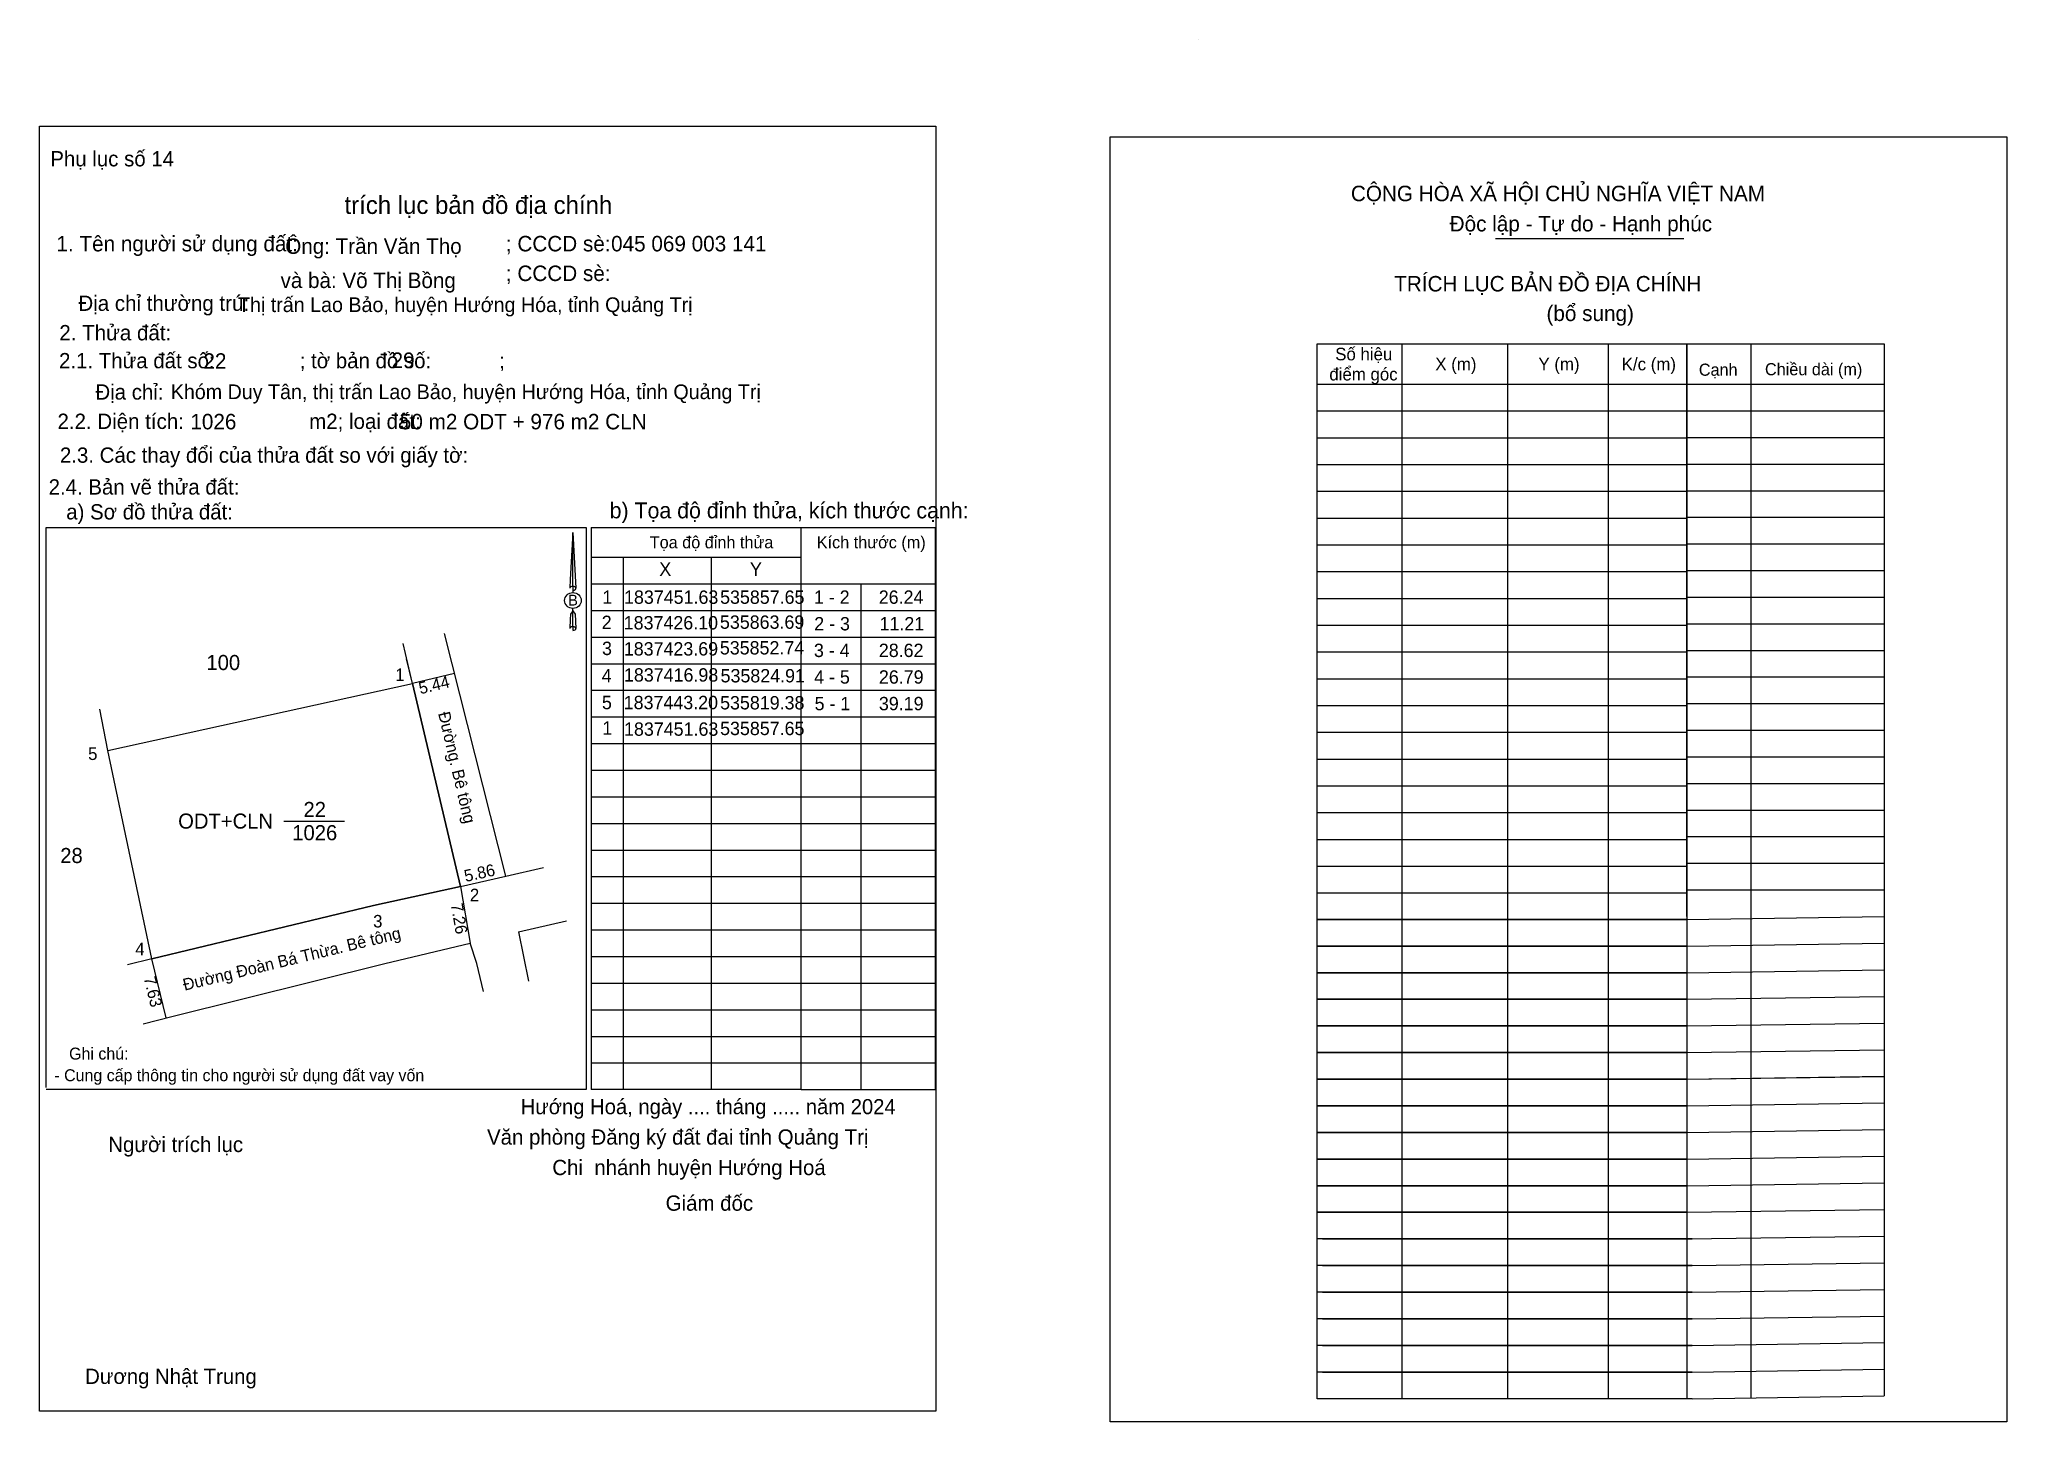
# Model space of a CAD drawing. Extents: x 535811 to 536058, y 1837359 to 1837533.
import ezdxf

# ---------------------------------------------------------------- set-up
doc = ezdxf.new("R2010")
doc.units = 0
for name, color, linetype in [('Level 1', 7, 'Continuous'), ('Level 10', 7, 'Continuous'), ('Level 13', 7, 'Continuous'), ('Level 23', 7, 'Continuous'), ('Level 27', 7, 'Continuous'), ('Level 3', 7, 'Continuous'), ('Level 36', 7, 'Continuous'), ('Level 40', 7, 'Continuous'), ('Level 42', 7, 'Continuous'), ('Level 52', 7, 'Continuous'), ('Level 53', 7, 'Continuous'), ('Level 6', 7, 'Continuous'), ('Level 63', 7, 'Continuous'), ('Level 9', 7, 'Continuous')]:
    doc.layers.add(name, color=color, linetype=linetype)

msp = doc.modelspace()

# ---------------------------------------------------------------- linework, layer by layer
at = {"layer": 'Level 1'}
for p, q in [((535956.41, 1837532.62), (535956.41, 1837532.62)), ((535993.77, 1837507.56), (536017.45, 1837507.56)), ((536025.85, 1837494.31), (536025.85, 1837361.78)), ((536017.82, 1837489.25), (536042.64, 1837489.25)), ((536017.82, 1837485.9), (536042.64, 1837485.9)), ((536017.82, 1837482.55), (536042.64, 1837482.55)), ((536017.82, 1837479.21), (536042.64, 1837479.21)), ((536017.82, 1837475.86), (536042.64, 1837475.86)), ((535906.49, 1837400.55), (535906.49, 1837471.23)), ((535906.49, 1837471.23), (535923.36, 1837471.23)), ((535923.36, 1837471.23), (535923.36, 1837400.55)), ((536017.82, 1837472.51), (536042.64, 1837472.51)), ((536017.82, 1837469.17), (536042.64, 1837469.17)), ((535880.22, 1837467.49), (535906.49, 1837467.49)), ((535880.13, 1837464.15), (535923.36, 1837464.15)), ((535913.99, 1837464.15), (535913.99, 1837400.55)), ((536017.82, 1837465.82), (536042.64, 1837465.82)), ((536017.82, 1837462.47), (536042.64, 1837462.47)), ((535880.13, 1837460.8), (535923.36, 1837460.8)), ((536017.82, 1837459.12), (536042.64, 1837459.12)), ((535880.13, 1837457.45), (535923.36, 1837457.45)), ((535880.13, 1837454.1), (535923.36, 1837454.1)), ((536017.82, 1837455.78), (536042.64, 1837455.78)), ((536017.82, 1837452.43), (536042.64, 1837452.43)), ((535880.13, 1837450.76), (535923.36, 1837450.76)), ((536017.82, 1837449.08), (536042.64, 1837449.08)), ((535880.13, 1837447.41), (535923.36, 1837447.41)), ((535880.13, 1837444.06), (535923.36, 1837444.06)), ((536017.82, 1837445.73), (536042.64, 1837445.73)), ((536017.82, 1837442.39), (536042.64, 1837442.39)), ((535880.13, 1837440.72), (535923.36, 1837440.72)), ((536017.82, 1837439.04), (536042.64, 1837439.04)), ((535880.13, 1837437.37), (535923.36, 1837437.37)), ((535880.13, 1837434.02), (535923.36, 1837434.02)), ((536017.82, 1837435.69), (536042.64, 1837435.69)), ((536017.82, 1837432.35), (536042.64, 1837432.35)), ((535880.13, 1837430.67), (535923.36, 1837430.67)), ((536017.82, 1837429), (536042.64, 1837429)), ((535880.13, 1837427.33), (535923.36, 1837427.33)), ((535880.13, 1837423.98), (535923.36, 1837423.98)), ((536017.82, 1837425.65), (536042.64, 1837425.65)), ((536017.82, 1837421.94), (536042.64, 1837422.3)), ((535880.13, 1837420.63), (535923.36, 1837420.63)), ((535880.13, 1837417.29), (535923.36, 1837417.29)), ((536017.82, 1837418.59), (536042.64, 1837418.96)), ((536017.82, 1837418.59), (536042.64, 1837418.96)), ((536017.82, 1837415.24), (536042.64, 1837415.61)), ((536017.82, 1837415.24), (536042.64, 1837415.61)), ((535880.13, 1837413.94), (535923.36, 1837413.94)), ((536017.82, 1837411.9), (536042.64, 1837412.26)), ((536017.82, 1837411.9), (536042.64, 1837412.26)), ((535880.13, 1837410.59), (535923.36, 1837410.59)), ((535880.13, 1837407.24), (535923.36, 1837407.24)), ((536017.82, 1837408.55), (536042.64, 1837408.91)), ((536017.82, 1837408.55), (536042.64, 1837408.91)), ((536017.82, 1837405.2), (536042.64, 1837405.56)), ((536017.82, 1837405.2), (536042.64, 1837405.56)), ((535880.13, 1837403.9), (535923.36, 1837403.9)), ((536017.82, 1837401.85), (536042.64, 1837402.22)), ((536017.82, 1837401.85), (536042.64, 1837402.21)), ((535906.49, 1837400.55), (535923.36, 1837400.55)), ((536017.82, 1837398.5), (536042.64, 1837398.87)), ((536017.82, 1837398.5), (536042.64, 1837398.87)), ((536017.82, 1837395.15), (536042.64, 1837395.52)), ((536017.82, 1837395.15), (536042.64, 1837395.52)), ((536017.82, 1837391.81), (536042.64, 1837392.17)), ((536017.82, 1837391.81), (536042.64, 1837392.17)), ((536017.82, 1837388.46), (536042.64, 1837388.82)), ((536017.82, 1837388.46), (536042.64, 1837388.82)), ((536017.82, 1837385.11), (536042.64, 1837385.47)), ((536017.82, 1837385.11), (536042.64, 1837385.47)), ((536017.82, 1837381.76), (536042.64, 1837382.13)), ((536018.48, 1837378.41), (536042.64, 1837378.77)), ((536018.48, 1837375.06), (536042.64, 1837375.42)), ((536018.48, 1837371.72), (536042.64, 1837372.07)), ((536018.48, 1837368.37), (536042.64, 1837368.72)), ((536018.48, 1837365.02), (536042.64, 1837365.37)), ((536018.48, 1837365.02), (536042.64, 1837365.37)), ((536018.48, 1837361.67), (536042.64, 1837362.03))]:
    msp.add_line(p, q, dxfattribs=at)
msp.add_lwpolyline([(536017.82, 1837422.3), (536017.82, 1837494.31), (536042.64, 1837494.31), (536042.64, 1837362.03)], dxfattribs=at)
at = {"layer": 'Level 10'}
msp.add_lwpolyline([(535824.91, 1837416.98), (535819.38, 1837443.2), (535857.65, 1837451.63), (535863.69, 1837426.1), (535852.74, 1837423.69)], close=True, dxfattribs=at)
at = {"layer": 'Level 13'}
for points in [[(535810.77, 1837521.69), (535923.43, 1837521.69), (535923.43, 1837360.12), (535810.77, 1837360.12)], [(535945.36, 1837520.35), (536058.02, 1837520.35), (536058.02, 1837358.78), (535945.36, 1837358.78)]]:
    msp.add_lwpolyline(points, close=True, dxfattribs=at)
at = {"layer": 'Level 23'}
for p, q in [((535869.4, 1837427.37), (535861.68, 1837457.88)), ((535862.95, 1837452.88), (535857.65, 1837451.63)), ((535863.69, 1837426.1), (535869.4, 1837427.37)), ((535869.4, 1837427.37), (535874.14, 1837428.47)), ((535863.69, 1837426.1), (535864.9, 1837418.94)), ((535870.97, 1837420.37), (535877.02, 1837421.76)), ((535870.97, 1837420.37), (535872.25, 1837414.18)), ((535826.7, 1837409.57), (535824.91, 1837416.98)), ((535854.18, 1837416.4), (535864.9, 1837418.94)), ((535865.73, 1837416.38), (535864.9, 1837418.94)), ((535827.41, 1837409.75), (535854.18, 1837416.4)), ((535866.57, 1837412.89), (535865.73, 1837416.38)), ((535823.8, 1837408.8), (535827.41, 1837409.75))]:
    msp.add_line(p, q, dxfattribs=at)
msp.add_lwpolyline([(535824.83, 1837416.97), (535824.91, 1837416.98), (535852.74, 1837423.69), (535863.69, 1837426.1), (535857.65, 1837451.63), (535856.47, 1837456.65)], dxfattribs=at)
at = {"layer": 'Level 27'}
for p, q in [((535857.65, 1837451.63), (535856.92, 1837454.71)), ((535819.38, 1837443.2), (535818.37, 1837448.38)), ((535824.91, 1837416.98), (535821.84, 1837416.24))]:
    msp.add_line(p, q, dxfattribs=at)
at = {"layer": 'Level 3'}
for p, q in [((535956.41, 1837532.62), (535956.41, 1837532.62)), ((535811.63, 1837471.23), (535879.5, 1837471.23)), ((535811.63, 1837400.8), (535811.63, 1837471.23)), ((535879.5, 1837471.23), (535879.5, 1837400.55)), ((535880.13, 1837471.23), (535880.13, 1837400.55)), ((535880.13, 1837471.23), (535906.49, 1837471.23)), ((535884.12, 1837467.49), (535884.12, 1837400.55)), ((535895.19, 1837467.49), (535895.19, 1837400.55)), ((535879.5, 1837400.55), (535811.63, 1837400.55)), ((535906.49, 1837400.55), (535880.13, 1837400.55))]:
    msp.add_line(p, q, dxfattribs=at)
at = {"layer": 'Level 40'}
for p, q in [((535877.82, 1837470.58), (535877.49, 1837464.68)), ((535877.82, 1837470.58), (535878.17, 1837463.59)), ((535877.82, 1837470.58), (535878.17, 1837463.59)), ((535877.82, 1837463.83), (535877.82, 1837470.58)), ((535877.82, 1837470.58), (535878.17, 1837463.59)), ((535877.49, 1837464.68), (535877.42, 1837463.59)), ((535877.82, 1837463.83), (535877.82, 1837463.57)), ((535877.82, 1837463.57), (535877.82, 1837463.36)), ((535878.17, 1837463.59), (535878.17, 1837463.59)), ((535877.82, 1837463.36), (535877.82, 1837463.1)), ((535877.82, 1837463.36), (535877.82, 1837463.1)), ((535877.82, 1837463.36), (535877.82, 1837463.1)), ((535877.82, 1837460.75), (535877.82, 1837461.06)), ((535877.82, 1837460.75), (535877.82, 1837461.06)), ((535877.82, 1837460.75), (535877.82, 1837461.06)), ((535877.49, 1837459.64), (535877.42, 1837458.54)), ((535877.52, 1837460.35), (535877.49, 1837459.64)), ((535877.82, 1837460.75), (535877.52, 1837460.35)), ((535877.82, 1837460.75), (535878.09, 1837460.35)), ((535877.82, 1837460.75), (535878.09, 1837460.35)), ((535877.82, 1837460.75), (535878.09, 1837460.35)), ((535877.82, 1837458.77), (535877.82, 1837460.75)), ((535877.82, 1837458.77), (535877.82, 1837458.5)), ((535878.09, 1837460.35), (535878.17, 1837458.54)), ((535878.09, 1837460.35), (535878.17, 1837458.54)), ((535878.09, 1837460.35), (535878.17, 1837458.54)), ((535877.82, 1837458.5), (535877.82, 1837458.3)), ((535878.17, 1837458.54), (535878.17, 1837458.54))]:
    msp.add_line(p, q, dxfattribs=at)
for centre, start_param, end_param in [((535877.82, 1837463.58), 1.570796, 3.074452), ((535877.82, 1837463.58), 0.067141, 1.570796), ((535877.82, 1837463.58), 4.712389, 6.283185), ((535877.82, 1837458.52), 2.491069, 3.074278), ((535877.82, 1837458.52), 1.570796, 2.491069), ((535877.82, 1837458.52), 0.067141, 1.570796), ((535877.82, 1837458.52), 4.712389, 6.283185)]:
    msp.add_ellipse(centre, major_axis=(0.381, 0), ratio=0.614131, start_param=start_param, end_param=end_param, dxfattribs=at)
msp.add_ellipse((535877.82, 1837462.05), major_axis=(1.04, 0), ratio=0.952727, dxfattribs=at)
at = {"layer": 'Level 53'}
for p, q in [((535810.76, 1837521.69), (535810.76, 1837521.69)), ((535923.42, 1837360.12), (535923.42, 1837360.12))]:
    msp.add_line(p, q, dxfattribs=at)
at = {"layer": 'Level 63'}
for p, q in [((535971.36, 1837494.31), (536017.82, 1837494.31)), ((535971.36, 1837361.67), (535971.36, 1837494.31)), ((535981.99, 1837494.31), (535981.99, 1837361.67)), ((535995.29, 1837494.31), (535995.29, 1837361.67)), ((536007.95, 1837494.31), (536007.95, 1837361.67)), ((536017.82, 1837494.31), (536017.82, 1837361.67)), ((535971.36, 1837489.25), (536017.82, 1837489.25)), ((535971.36, 1837485.88), (536017.82, 1837485.88)), ((535971.36, 1837482.51), (536017.82, 1837482.51)), ((535971.36, 1837479.15), (536017.82, 1837479.15)), ((535971.36, 1837475.78), (536017.82, 1837475.78)), ((535971.36, 1837472.41), (536017.82, 1837472.41)), ((535971.36, 1837469.04), (536017.82, 1837469.04)), ((535971.36, 1837465.68), (536017.82, 1837465.68)), ((535971.36, 1837462.31), (536017.82, 1837462.31)), ((535971.36, 1837458.94), (536017.82, 1837458.94)), ((535971.36, 1837455.58), (536017.82, 1837455.58)), ((535971.36, 1837452.21), (536017.82, 1837452.21)), ((535971.36, 1837448.84), (536017.82, 1837448.84)), ((535971.36, 1837445.47), (536017.82, 1837445.47)), ((535971.36, 1837442.11), (536017.82, 1837442.11)), ((535971.36, 1837438.74), (536017.82, 1837438.74)), ((535971.36, 1837435.37), (536017.82, 1837435.37)), ((535971.36, 1837432), (536017.82, 1837432)), ((535971.36, 1837428.64), (536017.82, 1837428.64)), ((535971.36, 1837425.29), (536017.82, 1837425.29)), ((535971.36, 1837421.94), (536017.82, 1837421.94)), ((536017.82, 1837421.94), (535971.36, 1837421.94)), ((536017.82, 1837418.59), (535971.36, 1837418.59)), ((535971.36, 1837418.59), (536017.82, 1837418.59)), ((536017.82, 1837418.59), (535971.36, 1837418.59)), ((536017.82, 1837415.24), (535971.36, 1837415.24)), ((535971.36, 1837415.24), (536017.82, 1837415.24)), ((536017.82, 1837415.24), (535971.36, 1837415.24)), ((536017.82, 1837411.9), (535971.36, 1837411.9)), ((535971.36, 1837411.9), (536017.82, 1837411.9)), ((536017.82, 1837411.9), (535971.36, 1837411.9)), ((536017.82, 1837408.55), (535971.36, 1837408.55)), ((535971.36, 1837408.55), (536017.82, 1837408.55)), ((536017.82, 1837408.55), (535971.36, 1837408.55)), ((536017.82, 1837405.2), (535971.36, 1837405.2)), ((535971.36, 1837405.2), (536017.82, 1837405.2)), ((536017.82, 1837405.2), (535971.36, 1837405.2)), ((536017.82, 1837401.85), (535971.36, 1837401.85)), ((535971.36, 1837401.85), (536017.82, 1837401.85)), ((536017.82, 1837401.85), (535971.36, 1837401.85)), ((536017.82, 1837398.5), (535971.36, 1837398.5)), ((535971.36, 1837398.5), (536017.82, 1837398.5)), ((536017.82, 1837398.5), (535971.36, 1837398.5)), ((536017.82, 1837395.15), (535971.36, 1837395.15)), ((535971.36, 1837395.15), (536017.82, 1837395.15)), ((536017.82, 1837395.15), (535971.36, 1837395.15)), ((536017.82, 1837391.81), (535971.36, 1837391.81)), ((535971.36, 1837391.81), (536017.82, 1837391.81)), ((536017.82, 1837391.81), (535971.36, 1837391.81)), ((536017.82, 1837388.46), (535971.36, 1837388.46)), ((535971.36, 1837388.46), (536017.82, 1837388.46)), ((536017.82, 1837388.46), (535971.36, 1837388.46)), ((536017.82, 1837385.11), (535971.36, 1837385.11)), ((535971.36, 1837385.11), (536017.82, 1837385.11)), ((536017.82, 1837385.11), (535971.36, 1837385.11)), ((536017.82, 1837381.76), (535971.36, 1837381.76)), ((535972.02, 1837381.76), (536018.48, 1837381.76)), ((536018.48, 1837381.76), (535972.02, 1837381.76)), ((536018.48, 1837378.41), (535971.36, 1837378.41)), ((536018.48, 1837378.41), (535972.02, 1837378.41)), ((535972.02, 1837378.41), (536018.48, 1837378.41)), ((536018.48, 1837375.06), (535971.36, 1837375.06)), ((536018.48, 1837375.06), (535972.02, 1837375.06)), ((535972.02, 1837375.06), (536018.48, 1837375.06)), ((536018.48, 1837371.72), (535971.36, 1837371.72)), ((536018.48, 1837371.72), (535972.02, 1837371.72)), ((535972.02, 1837371.72), (536018.48, 1837371.72)), ((536018.48, 1837368.37), (535971.36, 1837368.37)), ((536018.48, 1837368.37), (535972.02, 1837368.37)), ((535972.02, 1837368.37), (536018.48, 1837368.37)), ((536018.48, 1837365.02), (535971.36, 1837365.02)), ((536018.48, 1837365.02), (535972.02, 1837365.02)), ((536018.48, 1837365.02), (535972.02, 1837365.02)), ((535972.02, 1837365.02), (536018.48, 1837365.02)), ((536018.48, 1837361.67), (535971.36, 1837361.67))]:
    msp.add_line(p, q, dxfattribs=at)
at = {"layer": 'Level 9'}
msp.add_line((535841.5, 1837434.31), (535849.1, 1837434.31), dxfattribs=at)

# ---------------------------------------------------------------- texts
at = {"layer": 'Level 1'}
for s, height, p in [('Phụ lục số 14', 1.9192, (535812.14, 1837516.64)), ('CỘNG HÒA XÃ HỘI CHỦ NGHĨA VIỆT NAM', 1.9459, (535975.6, 1837512.26)), ('Độc lập - Tự do - Hạnh phúc', 1.9459, (535988.01, 1837508.46)), ('1. Tên người sử dụng đất:', 1.9454, (535812.91, 1837505.95)), ('Ông: Trần Văn Thọ', 1.9368, (535841.67, 1837505.64)), ('; CCCD sè:', 1.945, (535869.4, 1837505.95)), ('045 069 003 141', 1.9454, (535882.62, 1837505.95)), ('và bà: Võ Thị Bồng', 1.9368, (535841.08, 1837501.34)), ('; CCCD sè:', 1.945, (535869.4, 1837502.22)), ('TRÍCH LỤC BẢN ĐỒ ĐỊA CHÍNH', 1.9459, (535981.04, 1837500.91)), ('Địa chỉ thường trú:', 1.9259, (535815.67, 1837498.47)), ('(bổ sung)', 1.946, (536000.18, 1837497.19)), ('2. Thửa đất:', 1.93, (535813.27, 1837494.76)), ('2.1. Thửa đất số:               ; tờ bản đồ số:            ;', 1.9192, (535813.24, 1837491.25)), ('Cạnh', 1.524, (536019.33, 1837490.31)), ('Chiều dài (m)', 1.5243, (536027.64, 1837490.37)), ('Địa chỉ:', 1.919, (535817.81, 1837487.31)), ('2.2. Diện tích:                      m2; loại đất:                                   ', 1.9259, (535813.04, 1837483.62)), ('2.3. Các thay đổi của thửa đất so với giấy tờ:', 1.9192, (535813.35, 1837479.37)), ('2.4. Bản vẽ thửa đất: ', 1.9192, (535811.93, 1837475.37)), ('a) Sơ đồ thửa đất: ', 1.9192, (535814.14, 1837472.24)), ('Tọa độ đỉnh thửa', 1.5243, (535887.48, 1837468.61)), ('Kích thước (m)', 1.5243, (535908.47, 1837468.61)), ('Hướng Hoá, ngày .... tháng ..... năm 2024', 1.8994, (535871.25, 1837397.45)), ('Người trích lục', 1.9192, (535819.42, 1837392.69)), ('Văn phòng Đăng ký đất đai tỉnh Quảng Trị', 1.9192, (535867.03, 1837393.62)), (' Chi  nhánh huyện Hướng Hoá', 1.9192, (535874.52, 1837389.79)), (' Giám đốc', 1.922, (535888.76, 1837385.31)), ('Dương Nhật Trung', 1.9112, (535816.52, 1837363.53))]:
    msp.add_text(s, height=height, dxfattribs=at).set_placement(p)
at = {"layer": 'Level 10'}
msp.add_text('b) Tọa độ đỉnh thửa, kích thước cạnh:', height=2.0034, dxfattribs=at).set_placement((535882.44, 1837472.38))
at = {"layer": 'Level 13'}
for s, p in [('22', (535843.96, 1837434.82)), ('ODT+CLN', (535828.21, 1837433.36)), ('1026', (535842.55, 1837431.9))]:
    msp.add_text(s, height=1.899, dxfattribs=at).set_placement(p)
at = {"layer": 'Level 23'}
for s, rotation, p in [('5.44', 13.2833, (535858.64, 1837450.25)), ('Đường. Bê tông', 283.3019, (535860.87, 1837447.87)), ('5.86', 12.5444, (535864.34, 1837426.64)), ('7.26', 279.6177, (535862.47, 1837423.85)), ('Đường Đoàn Bá Thừa. Bê tông', 13.554, (535829.01, 1837412.97)), ('7.63', 283.5537, (535823.87, 1837414.58))]:
    msp.add_text(s, height=1.5, rotation=rotation, dxfattribs=at).set_placement(p)
for s, p in [('Ghi chú:', (535814.5, 1837404.32)), ('- Cung cấp thông tin cho người sử dụng đất vay vốn', (535812.65, 1837401.6))]:
    msp.add_text(s, height=1.5, dxfattribs=at).set_placement(p)
at = {"layer": 'Level 36'}
for s, p in [('100', (535831.76, 1837453.3)), ('28', (535813.39, 1837429.03))]:
    msp.add_text(s, height=1.899, dxfattribs=at).set_placement(p)
at = {"layer": 'Level 40'}
msp.add_text('B', height=1.36, dxfattribs=at).set_placement((535877.23, 1837461.41))
at = {"layer": 'Level 42'}
msp.add_text(' trích lục bản đồ địa chính', height=2.2516, dxfattribs=at).set_placement((535848.28, 1837510.66))
at = {"layer": 'Level 52'}
for s, height, p in [('X', 1.68, (535888.68, 1837465.15)), ('Y', 1.68, (535900.07, 1837465.15)), ('1', 1.68, (535881.53, 1837461.63)), ('1837451.63', 1.677, (535884.25, 1837461.63)), ('535857.65', 1.677, (535896.32, 1837461.63)), ('1 - 2', 1.677, (535908.11, 1837461.63)), ('26.24', 1.677, (535916.26, 1837461.63)), ('2', 1.68, (535881.44, 1837458.46)), ('1837426.10', 1.677, (535884.21, 1837458.41)), ('535863.69', 1.677, (535896.3, 1837458.49)), ('2 - 3', 1.677, (535908.15, 1837458.29)), ('11.21', 1.677, (535916.36, 1837458.29)), ('3', 1.68, (535881.48, 1837455.19)), ('1837423.69', 1.677, (535884.22, 1837455.13)), ('535852.74', 1.677, (535896.29, 1837455.26)), ('3 - 4', 1.677, (535908.11, 1837454.94)), ('28.62', 1.677, (535916.27, 1837454.94)), ('4', 1.68, (535881.44, 1837451.75)), ('1837416.98', 1.677, (535884.24, 1837451.85)), ('535824.91', 1.677, (535896.38, 1837451.75)), ('4 - 5', 1.677, (535908.14, 1837451.59)), ('26.79', 1.677, (535916.28, 1837451.59)), ('5', 1.68, (535881.47, 1837448.38)), ('1837443.20', 1.677, (535884.21, 1837448.38)), ('535819.38', 1.677, (535896.32, 1837448.35)), ('5 - 1', 1.677, (535908.2, 1837448.25)), ('39.19', 1.677, (535916.28, 1837448.25)), ('1', 1.68, (535881.53, 1837445.18)), ('1837451.63', 1.677, (535884.25, 1837445.04)), ('535857.65', 1.677, (535896.32, 1837445.12))]:
    msp.add_text(s, height=height, dxfattribs=at).set_placement(p)
at = {"layer": 'Level 6'}
for s, height, p in [('Thị trấn Lao Bảo, huyện Hướng Hóa, tỉnh Quảng Trị', 1.8481, (535835.73, 1837498.32)), ('29', 1.945, (535855.03, 1837491.29)), ('22', 1.945, (535831.38, 1837491.19)), ('Khóm Duy Tân, thị trấn Lao Bảo, huyện Hướng Hóa, tỉnh Quảng Trị', 1.8481, (535827.28, 1837487.37)), ('1026', 1.945, (535829.74, 1837483.57)), ('50 m2 ODT + 976 m2 CLN', 1.9454, (535856.07, 1837483.57)), ('.', 1.57, (535856.85, 1837479.43))]:
    msp.add_text(s, height=height, dxfattribs=at).set_placement(p)
at = {"layer": 'Level 63'}
for s, p in [('Số hiệu', (535973.63, 1837492.25)), ('điểm góc', (535972.89, 1837489.72)), ('X (m)', (535986.21, 1837490.99)), ('Y (m)', (535999.17, 1837490.99)), ('K/c (m)', (536009.64, 1837490.99))]:
    msp.add_text(s, height=1.582, dxfattribs=at).set_placement(p)
at = {"layer": 'Level 9'}
for s, p in [('1', (535855.49, 1837451.92)), ('5', (535816.89, 1837441.99)), ('2', (535864.87, 1837424.23)), ('3', (535852.71, 1837420.93)), ('4', (535822.82, 1837417.43))]:
    msp.add_text(s, height=1.58, dxfattribs=at).set_placement(p)

doc.saveas('drawing.dxf')
